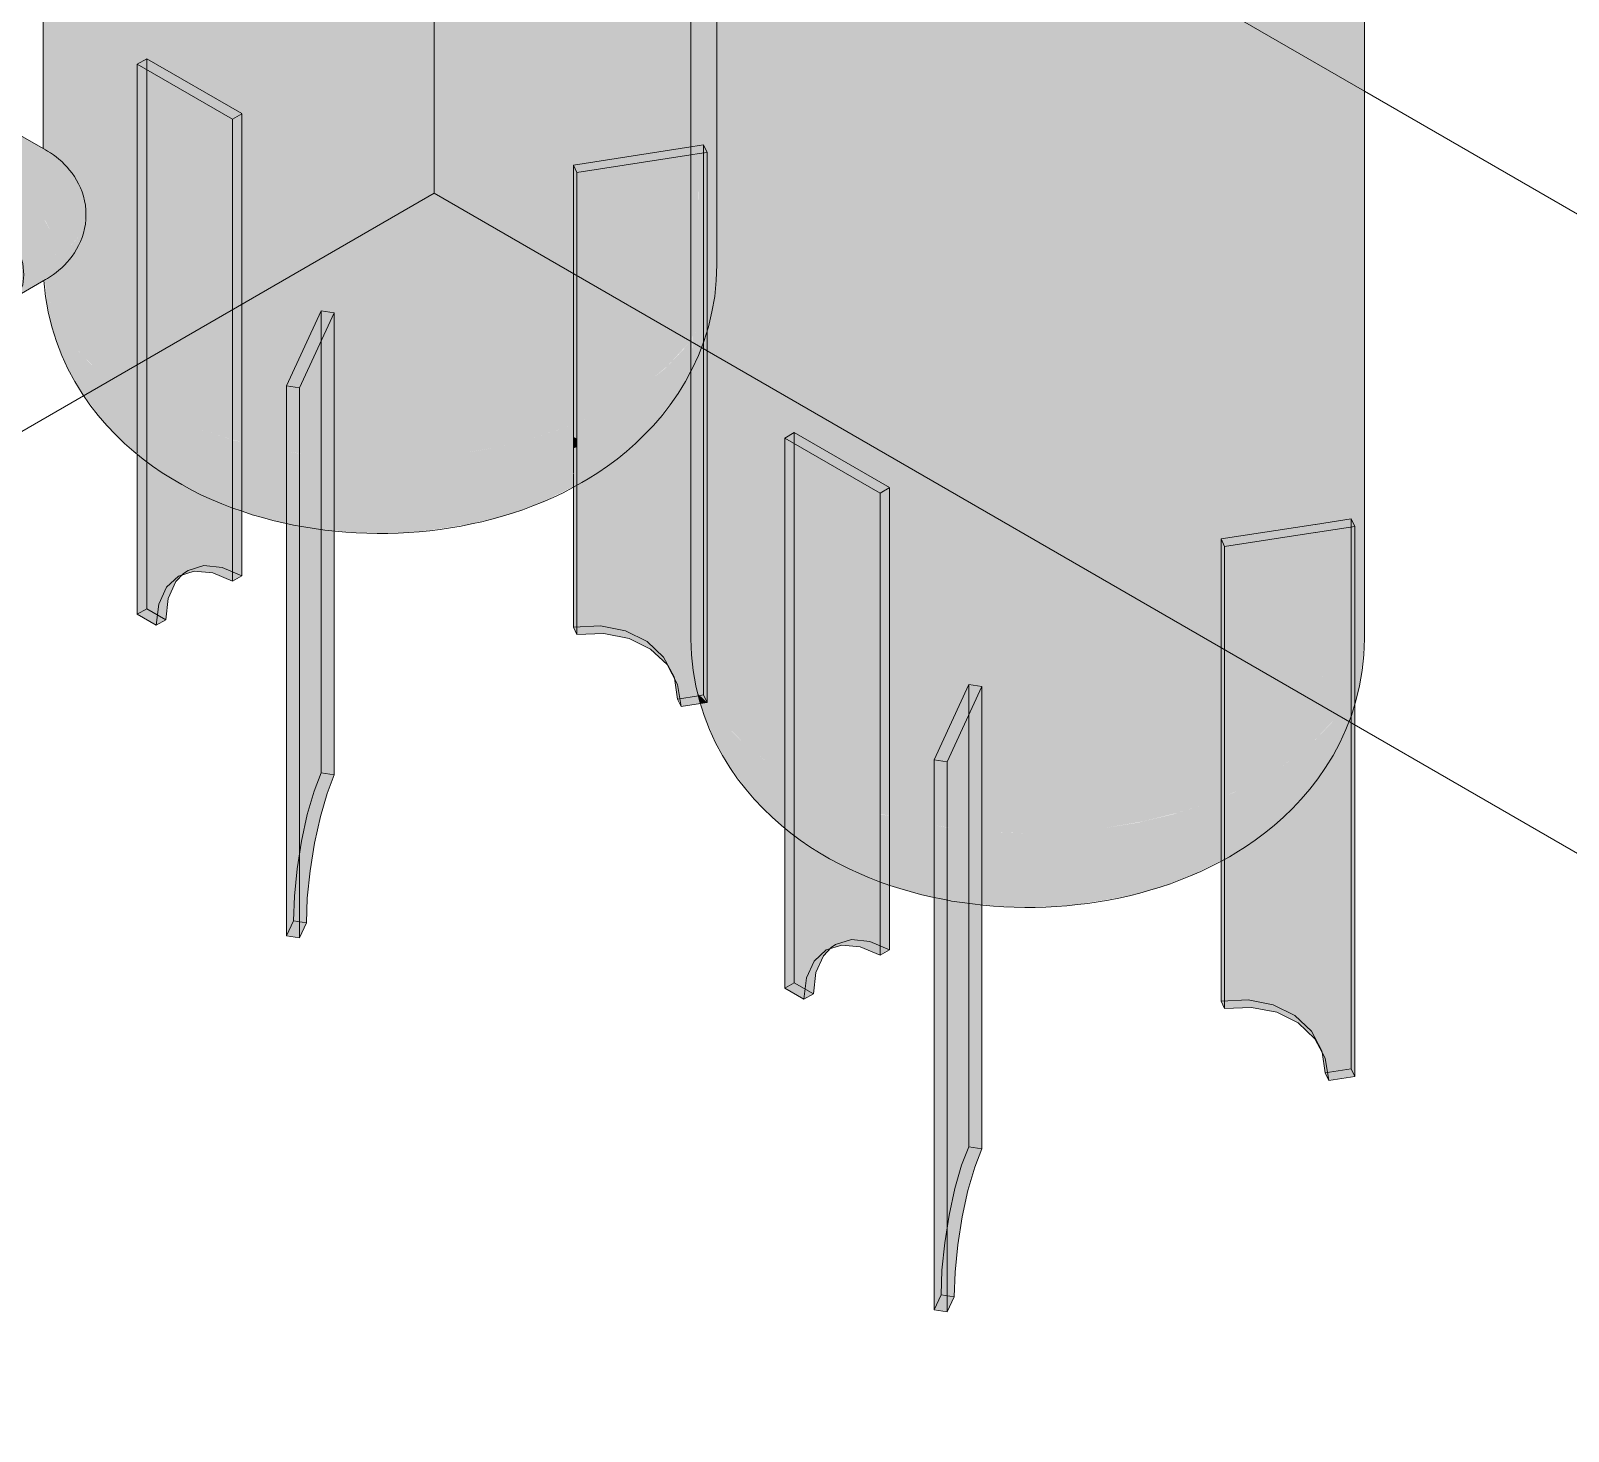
# Model space of a CAD drawing. Header units: millimetres. Extents: x -3207 to 1412, y 342 to 5433.
# Drawn here: x -870 to 271, y 1571 to 2611 of the extents above; entities that cross this region are included whole.
import ezdxf

# ---------------------------------------------------------------- set-up
doc = ezdxf.new("R2010")
doc.units = ezdxf.units.MM
for name, color, linetype, lineweight in [('A-_ANNOTSPNO_A', 7, 'Continuous', 9), ('A-_FLORLEVL_E', 7, 'Continuous', 9), ('M-_EQPT----_E', 7, 'Continuous', 9), ('M-_WATR----_E', 5, 'Continuous', 9)]:
    doc.layers.add(name, color=color, linetype=linetype, lineweight=lineweight)

# ---------------------------------------------------------------- blocks, each defined once
blk = doc.blocks.new('COMER_EL50_U-PVC отвод 90 - DN16-DN315 _Grey_-V4-В10 Аксонометрия')
at = {"layer": 'M-_WATR----_E', "lineweight": 20}
for points in [[(-914.9, 2480.6), (-902.1, 2488), (-900.5, 2492.8), (-896.7, 2500.7), (-891.2, 2508.7), (-884.9, 2515.5), (-878, 2520.5), (-871.1, 2523.4), (-864.7, 2524), (-859.6, 2522.6), (-883.1, 2536.1), (-888.6, 2537.8), (-895, 2537.2), (-901.8, 2534.2), (-908.7, 2529.2), (-915.1, 2522.5), (-920.6, 2514.5), (-924.8, 2505.7), (-927.4, 2496.8), (-928.3, 2488.3), (-915.1, 2480.7)], [(-851.5, 2443.3), (-842, 2449.9), (-834.7, 2458.1), (-830.7, 2465.7), (-829.3, 2474.2), (-830.2, 2483.1), (-830.8, 2486.6), (-834.7, 2496.8), (-838.9, 2503.8), (-844, 2510.3), (-853.8, 2518.6), (-859.6, 2522.5), (-865, 2524), (-871.1, 2523.4), (-878, 2520.5), (-885.7, 2514.6), (-891.6, 2508.3), (-896.7, 2500.7), (-901.2, 2491.1), (-901.8, 2488.1), (-896.7, 2491.1), (-891.2, 2492.8), (-884.9, 2492.1), (-878, 2489.2), (-871.1, 2484.2), (-864.7, 2477.5), (-859.2, 2469.4), (-855, 2460.7), (-852.4, 2451.7), (-851.9, 2447.2)], [(-923.9, 2474.2), (-920.6, 2477.3), (-915.1, 2480.7), (-928.3, 2488.3), (-927.4, 2480.9), (-924.2, 2474.6)], [(-875.3, 2429.5), (-851.5, 2443.3), (-852.4, 2451.7), (-855, 2460.7), (-860.2, 2470.9), (-864.7, 2477.5), (-871.1, 2484.2), (-878, 2489.2), (-885.7, 2492.2), (-891.2, 2492.8), (-896.7, 2491.1), (-920.6, 2477.3), (-915.1, 2479), (-908.7, 2478.4), (-901.8, 2475.5), (-895, 2470.5), (-888.6, 2463.7), (-883.1, 2455.7), (-878.9, 2446.9), (-876.2, 2438)], [(-888.6, 2410.7), (-883.1, 2412.4), (-878.9, 2416.3), (-876.2, 2422.1), (-875.3, 2429.5), (-876.2, 2438), (-878.9, 2446.9), (-883.1, 2455.7), (-888.6, 2463.7), (-896.1, 2471.3), (-901.8, 2475.5), (-908.7, 2478.4), (-915.1, 2479), (-920.6, 2477.3), (-925, 2473), (-927.4, 2467.6), (-927.6, 2466.3), (-917.6, 2472.1), (-913, 2473.5), (-906.7, 2472.6), (-901.8, 2470.6), (-895.5, 2465.7), (-890.7, 2460.7), (-885.7, 2453.2), (-882.5, 2446.6), (-880.2, 2438), (-879.6, 2431.4), (-880.3, 2425.8), (-882.5, 2420.8), (-886.1, 2417.6), (-896.1, 2411.8), (-895, 2411.3)], [(-859.2, 2426.1), (-851.1, 2432), (-844, 2438.1), (-838.5, 2445.2), (-834.7, 2451.6), (-831.3, 2460), (-830.2, 2465.6), (-830, 2470), (-830.7, 2465.7), (-835.6, 2456.9), (-842, 2449.9), (-851.5, 2443.3), (-852.4, 2435.9), (-855.6, 2429.5)], [(-883.1, 2412.4), (-859.2, 2426.1), (-855, 2430), (-852.4, 2435.9), (-851.5, 2443.3), (-875.3, 2429.5), (-876.2, 2422.1), (-878.9, 2416.3), (-881.6, 2413.7)]]:
    blk.add_hatch(color=47, dxfattribs=at).paths.add_polyline_path(points)
at = {"layer": 'M-_WATR----_E', "color": 66, "lineweight": 20}
for p, q in [((-859.2, 2522.3), (-883.1, 2536.1)), ((-896.7, 2491.1), (-920.6, 2477.3)), ((-883.1, 2412.4), (-859.2, 2426.1))]:
    blk.add_line(p, q, dxfattribs=at)
for points in [[(-928.3, 2488.3, 0), (-927.4, 2496.8, 0), (-924.8, 2505.7, 0), (-920.6, 2514.5, 0), (-915.1, 2522.5, 0), (-908.7, 2529.2, 0), (-901.8, 2534.2, 0), (-895, 2537.2, 0), (-888.6, 2537.8, 0), (-883.1, 2536.1, 0)], [(-829.3, 2474.2, 0), (-829.4, 2477.7, 0), (-829.7, 2481.2, 0), (-830.3, 2484.6, 0), (-831.1, 2487.9, 0), (-832.2, 2491.1, 0), (-833.3, 2494.1, 0), (-834.7, 2497.1, 0), (-836.2, 2499.9, 0), (-837.8, 2502.5, 0), (-839.5, 2505, 0), (-841.4, 2507.4, 0), (-843.2, 2509.6, 0), (-845.2, 2511.6, 0), (-847.2, 2513.6, 0), (-849.3, 2515.4, 0), (-851.4, 2517.1, 0), (-853.5, 2518.7, 0), (-855.7, 2520.1, 0), (-857.8, 2521.5, 0), (-859.2, 2522.3, 0)], [(-924, 2474.1, 0), (-924.8, 2475.1, 0), (-927.4, 2480.9, 0), (-928.3, 2488.3, 0)], [(-875.3, 2429.5, 0), (-876.2, 2438, 0), (-878.9, 2446.9, 0), (-883.1, 2455.7, 0), (-888.6, 2463.7, 0), (-895, 2470.5, 0), (-901.8, 2475.5, 0), (-908.7, 2478.4, 0), (-915.1, 2479, 0), (-920.6, 2477.3, 0), (-924.8, 2473.4, 0), (-927.4, 2467.6, 0), (-927.7, 2466.4, 0)], [(-829.3, 2474.2, 0), (-829.4, 2470.8, 0), (-829.7, 2467.3, 0), (-830.3, 2463.9, 0), (-831.1, 2460.6, 0), (-832.2, 2457.4, 0), (-833.3, 2454.3, 0), (-834.7, 2451.4, 0), (-836.2, 2448.6, 0), (-837.8, 2446, 0), (-839.5, 2443.5, 0), (-841.4, 2441.1, 0), (-843.2, 2438.9, 0), (-845.2, 2436.8, 0), (-847.2, 2434.9, 0), (-849.3, 2433.1, 0), (-851.4, 2431.4, 0), (-853.5, 2429.8, 0), (-855.7, 2428.3, 0), (-857.8, 2427, 0), (-859.2, 2426.1, 0)], [(-896.1, 2411.6, 0), (-895, 2411.3, 0), (-888.6, 2410.7, 0), (-883.1, 2412.4, 0), (-878.9, 2416.3, 0), (-876.2, 2422.1, 0), (-875.3, 2429.5, 0)]]:
    blk.add_polyline3d(points, dxfattribs=at)
blk = doc.blocks.new('Бочка фильтра - Бочка фильтра-887382-В10 Аксонометрия')
at = {"layer": 'M-_EQPT----_E'}
for color, points in [(254, [(-611, 2292.7), (-583, 2293.6), (-555.4, 2296.3), (-528.4, 2300.8), (-502.5, 2307), (-477.8, 2314.9), (-467.4, 2319.1), (-467.4, 2511.1), (-434.2, 2516.2), (-434.2, 3428.9), (-455.1, 3418.1), (-478, 3408.7), (-502.5, 3400.9), (-528.8, 3394.6), (-555.4, 3390.2), (-583, 3387.5), (-611, 3386.6), (-639, 3387.5), (-666.6, 3390.2), (-693.6, 3394.7), (-719.5, 3400.9), (-744, 3408.7), (-766.9, 3418.1), (-787.8, 3428.9), (-806.4, 3440.9), (-822.7, 3454.1), (-836.2, 3468.3), (-847, 3483.3), (-854.7, 3498.8), (-859.4, 3514.8), (-861, 3530.9), (-860.9, 2523.3), (-857.1, 2520.8), (-851.7, 2517.1), (-843.4, 2509.6), (-837.7, 2501.8), (-834, 2495.5), (-830.7, 2485.8), (-830, 2481.9), (-829.3, 2473.6), (-830.7, 2462.9), (-831.3, 2460), (-835.3, 2450.6), (-838.7, 2444.9), (-844.3, 2437.9), (-853.6, 2430), (-859.9, 2425.8), (-859.2, 2420.3), (-854.7, 2404.9), (-847, 2389.4), (-836.2, 2374.4), (-821.3, 2359.1), (-806.4, 2347), (-791.3, 2337.2), (-791.3, 2585.9), (-784.2, 2590), (-713.5, 2549.2), (-713.5, 2305.6), (-693.6, 2300.8), (-680.5, 2298.6), (-680.4, 2347.5), (-654.6, 2403), (-645, 2401.5), (-645, 2294.2), (-639, 2293.6), (-625, 2293.1)]), (254, [(-434.2, 2516.2), (-380.2, 2524.6), (-380.2, 3253.4), (-379, 3273.3), (-375, 3294.3), (-371.1, 3307.9), (-363.3, 3327), (-361, 3331.3), (-361, 3530.9), (-362.6, 3514.8), (-367.3, 3498.8), (-375, 3483.3), (-385.7, 3468.3), (-399.3, 3454.1), (-415.5, 3440.9), (-434.2, 3428.9), (-434.2, 2520.5)]), (253, [(-380.2, 2382.1), (-375, 2389.4), (-374, 2391.4), (-374, 2484.6), (-374.4, 2482.2), (-374.4, 2491.7), (-375, 2488.8), (-375, 2519.4), (-374, 2519.6), (-374.1, 2525.6), (-380.2, 2524.6), (-380.2, 2387.8)]), (9, [(-467.4, 2300.9), (-464.8, 2301.8), (-464.8, 2308), (-467.4, 2309.3), (-467.4, 2304.2)])]:
    blk.add_hatch(color=color, dxfattribs=at).paths.add_polyline_path(points)
h = blk.add_hatch(color=9, dxfattribs=at)
h.paths.add_polyline_path([(-380.2, 2524.6), (-374, 2525.6), (-374, 3221.3), (-366.2, 3205.7), (-361, 3198.4), (-361.3, 3330.7), (-365, 3323.5), (-371.1, 3307.9), (-375.8, 3290.5), (-379.2, 3271.5), (-380.2, 3253.4), (-380.2, 2526.1)])
h.paths.add_polyline_path([(-434.2, 2335), (-415.5, 2347), (-397.9, 2361.7), (-384.7, 2375.9), (-380.2, 2382.1), (-380.2, 2524.6), (-434.2, 2516.2), (-434.2, 2335.8)])
h = blk.add_hatch(color=9, dxfattribs=at)
h.paths.add_polyline_path([(-645, 2294.2), (-645, 2401.5), (-654.6, 2403), (-680.5, 2347.2), (-680.5, 2298.6), (-662.9, 2295.9), (-646.6, 2294.3)])
h.paths.add_polyline_path([(-713.5, 2305.6), (-713.7, 2549.3), (-784.2, 2590), (-791.3, 2585.9), (-791.3, 2337.2), (-787.8, 2335), (-766.9, 2324.2), (-744, 2314.8), (-719.5, 2307)])
h.paths.add_polyline_path([(-467.4, 2319.1), (-454.2, 2324.6), (-434.2, 2335), (-434.2, 2516.2), (-467.4, 2511.1), (-467.4, 2324.2)])
h = blk.add_hatch(color=254, dxfattribs=at)
h.paths.add_polyline_path([(-608.6, 2237.7), (-587.2, 2238.6), (-573.6, 2240.1), (-547.2, 2244.2), (-528.8, 2248.2), (-512, 2252.9), (-490.9, 2260.8), (-467.4, 2272.5), (-467.4, 2319.1), (-478, 2314.8), (-502.5, 2307), (-528.8, 2300.7), (-555.4, 2296.3), (-583, 2293.6), (-611, 2292.7), (-639, 2293.6), (-645, 2294.2), (-645, 2240), (-634.3, 2238.7), (-615.9, 2238)])
h.paths.add_polyline_path([(-680.5, 2245.3), (-680.5, 2298.6), (-693.6, 2300.8), (-713.5, 2305.6), (-713.5, 2254.4), (-705.5, 2251.6), (-684.3, 2246), (-681.7, 2245.5)])
h.paths.add_polyline_path([(-791.3, 2296.6), (-791.3, 2337.2), (-806.4, 2347), (-824.1, 2361.8), (-836.2, 2374.4), (-847, 2389.4), (-854.7, 2404.9), (-859.4, 2420.9), (-858.1, 2407.9), (-854.7, 2392.6), (-853.1, 2385.8), (-843.5, 2361.8), (-832.4, 2342.5), (-816.5, 2320.9), (-804.1, 2308.2), (-796.5, 2300.8), (-791.7, 2296.9)])
for p, q in [((-861, 3530.9), (-861, 2523.4)), ((-361, 2437), (-361, 3329.4))]:
    blk.add_line(p, q, dxfattribs=at)
for points in [[(-361, 2437, 0), (-361.4, 2425.3, 0), (-362.6, 2413.6, 0), (-364.6, 2402.1, 0), (-367.3, 2391, 0), (-370.7, 2380.2, 0), (-374.7, 2369.8, 0), (-379.3, 2359.9, 0), (-380.2, 2358.1, 0)], [(-860.6, 2425.3, 0), (-859.4, 2413.6, 0), (-857.4, 2402.1, 0), (-854.6, 2391, 0), (-851.2, 2380.2, 0), (-847.2, 2369.8, 0), (-842.7, 2359.9, 0), (-837.6, 2350.5, 0), (-832.2, 2341.6, 0), (-826.4, 2333.2, 0), (-820.3, 2325.3, 0), (-813.9, 2317.9, 0), (-807.4, 2311, 0), (-800.7, 2304.5, 0), (-793.8, 2298.5, 0), (-786.9, 2292.9, 0), (-779.8, 2287.6, 0), (-772.7, 2282.7, 0), (-765.4, 2278.1, 0), (-758.1, 2273.9, 0), (-750.8, 2269.9, 0), (-743.4, 2266.2, 0), (-736, 2262.8, 0), (-728.5, 2259.7, 0), (-721, 2256.8, 0), (-713.4, 2254.1, 0), (-705.8, 2251.6, 0), (-698.2, 2249.4, 0), (-690.6, 2247.4, 0), (-682.9, 2245.6, 0), (-680.5, 2245, 0)], [(-380.2, 2358.1, 0), (-384.3, 2350.5, 0), (-389.8, 2341.6, 0), (-395.6, 2333.2, 0), (-401.7, 2325.3, 0), (-408, 2317.9, 0), (-414.6, 2311, 0), (-421.3, 2304.5, 0), (-428.1, 2298.5, 0), (-435.1, 2292.9, 0), (-442.2, 2287.6, 0), (-449.3, 2282.7, 0), (-456.5, 2278.1, 0), (-461.2, 2275.4, 0)], [(-669.1, 2242.8, 0), (-667.5, 2242.5, 0), (-659.8, 2241.3, 0), (-652, 2240.2, 0), (-644.3, 2239.3, 0), (-636.5, 2238.7, 0), (-628.7, 2238.2, 0), (-620.9, 2237.8, 0), (-613.1, 2237.7, 0), (-605.3, 2237.7, 0), (-597.5, 2238, 0), (-589.7, 2238.4, 0), (-581.9, 2238.9, 0), (-574.1, 2239.7, 0), (-566.4, 2240.7, 0), (-558.6, 2241.8, 0), (-550.9, 2243.1, 0), (-543.2, 2244.7, 0), (-535.5, 2246.4, 0), (-527.9, 2248.3, 0), (-520.2, 2250.4, 0), (-512.6, 2252.7, 0), (-505.1, 2255.3, 0), (-497.5, 2258.1, 0), (-490, 2261.1, 0), (-482.6, 2264.4, 0), (-475.1, 2267.9, 0), (-467.8, 2271.7, 0), (-461.2, 2275.4, 0)], [(-680.5, 2245, 0), (-675.2, 2243.9, 0), (-669.1, 2242.8, 0)]]:
    blk.add_polyline3d(points, dxfattribs=at)
blk = doc.blocks.new('Бочка фильтра - Бочка фильтра-V18-В10 Аксонометрия')
at = {"layer": 'M-_EQPT----_E'}
for color, points in [(254, [(112.5, 2125.4), (113.5, 2127.4), (118.2, 2143.3), (119.8, 2159.5), (119.8, 3253.4), (118.2, 3237.2), (113.5, 3221.3), (105.7, 3205.7), (95, 3190.7), (81.4, 3176.6), (65.2, 3163.4), (46.5, 3151.3), (46.5, 2238.7), (109.9, 2248.5), (112.5, 2242.9), (112.5, 2127.4)]), (254, [(-130.2, 2015.1), (-102.3, 2016), (-74.6, 2018.8), (-45, 2023.9), (-18.8, 2030.4), (2.8, 2037.3), (13.3, 2041.6), (13.3, 2233.6), (46.5, 2238.7), (46.5, 3151.3), (25.6, 3140.5), (2.8, 3131.2), (-21.8, 3123.3), (-47.7, 3117.1), (-74.6, 3112.7), (-102.3, 3109.9), (-130.2, 3109), (-158.2, 3109.9), (-185.9, 3112.7), (-212.8, 3117.1), (-238.7, 3123.3), (-263.3, 3131.2), (-286.1, 3140.5), (-307, 3151.3), (-325.7, 3163.4), (-341.9, 3176.6), (-355.5, 3190.7), (-361, 3198.4), (-361, 2437), (-363.6, 2409.5), (-367.3, 2392), (-368.2, 2389), (-368.2, 2115.8), (-366.2, 2111.8), (-355.5, 2096.8), (-340.6, 2081.6), (-324.8, 2068.9), (-310.6, 2059.7), (-310.6, 2308.4), (-303.5, 2312.5), (-232.8, 2271.6), (-232.8, 2028), (-212.8, 2023.2), (-199.8, 2021.1), (-199.7, 2069.9), (-173.9, 2125.5), (-164.2, 2124), (-164.2, 2016.6), (-158.2, 2016), (-144.2, 2015.6)]), (254, [(112.5, 2111.4), (114.1, 2116.4), (117.1, 2131.9), (118.2, 2143.3), (113.5, 2127.4), (112.5, 2125.4), (112.5, 2111.8)]), (9, [(-373.1, 2111.5), (-368.2, 2112.2), (-374.8, 2118.5), (-373.2, 2111.8)])]:
    blk.add_hatch(color=color, dxfattribs=at).paths.add_polyline_path(points)
h = blk.add_hatch(color=9, dxfattribs=at)
h.paths.add_polyline_path([(-164.2, 2016.6), (-164.2, 2124), (-173.9, 2125.5), (-199.8, 2069.7), (-199.8, 2021.1), (-182.2, 2018.4), (-165.9, 2016.8)])
h.paths.add_polyline_path([(-232.8, 2028), (-232.9, 2271.7), (-303.5, 2312.5), (-310.6, 2308.4), (-310.6, 2059.7), (-307, 2057.4), (-286.1, 2046.6), (-263.3, 2037.3), (-238.7, 2029.4)])
h.paths.add_polyline_path([(13.3, 2041.6), (26.5, 2047.1), (46.5, 2057.4), (46.5, 2238.7), (13.3, 2233.6), (13.3, 2046.6)])
h.paths.add_polyline_path([(-368.2, 2389), (-366.2, 2396), (-363.6, 2409.5), (-361, 2437), (-361, 3198.4), (-366.2, 3205.7), (-374, 3221.3), (-374, 2525.6), (-370.8, 2526.1), (-368.2, 2520.5), (-368.2, 2389.4)])
h.paths.add_polyline_path([(-368.2, 2115.8), (-368.2, 2389), (-372.2, 2377.2), (-378.7, 2361.7), (-378.7, 2143.3), (-374, 2127.4), (-368.7, 2116.7)])
h = blk.add_hatch(color=253, dxfattribs=at)
h.paths.add_polyline_path([(-368.2, 2520.5), (-370.8, 2526.1), (-374, 2525.6), (-374, 2519.6), (-371.2, 2520)])
h.paths.add_polyline_path([(-378.7, 2361.7), (-375, 2370.1), (-370.5, 2381.8), (-368.2, 2389.5), (-368.2, 2520.5), (-374, 2493.6), (-374, 2391.4), (-375, 2389.4), (-378.7, 2384.2), (-378.7, 2362)])
h = blk.add_hatch(color=9, dxfattribs=at)
h.paths.add_polyline_path([(46.5, 2057.4), (65.2, 2069.5), (81.4, 2082.7), (96.1, 2098.3), (105.7, 2111.8), (112.5, 2125.4), (112.5, 2242.9), (109.9, 2248.5), (46.5, 2238.7), (46.5, 2069.5)])
h.paths.add_polyline_path([(81.4, 2098), (81.4, 2238.1), (112.5, 2242.9), (105.7, 2183.1), (105.7, 2200.6), (95, 2133.8), (95, 2161.2), (81.6, 2098.9)])
h = blk.add_hatch(color=254, dxfattribs=at)
h.paths.add_polyline_path([(-127.9, 1960.2), (-106.4, 1961.1), (-92.9, 1962.5), (-66.4, 1966.7), (-50.3, 1970), (-31.3, 1975.4), (-10.2, 1983.2), (13.3, 1994.9), (13.3, 2041.6), (2.8, 2037.3), (-21.8, 2029.4), (-47.7, 2023.2), (-74.6, 2018.8), (-102.3, 2016), (-130.2, 2015.1), (-158.2, 2016), (-164.2, 2016.6), (-164.2, 1962.4), (-153.6, 1961.1), (-135.1, 1960.4)])
h.paths.add_polyline_path([(-199.8, 1967.8), (-199.8, 2021.1), (-215.5, 2023.9), (-232.8, 2028), (-232.8, 1976.8), (-222.8, 1973.5), (-203.6, 1968.4)])
h.paths.add_polyline_path([(-310.6, 2019.1), (-310.6, 2059.7), (-325.7, 2069.5), (-343.4, 2084.2), (-355.5, 2096.8), (-366.4, 2112.2), (-368.2, 2115.8), (-368.2, 2112.2), (-373.1, 2111.5), (-372.4, 2108.3), (-362.8, 2084.2), (-351.6, 2065), (-335.7, 2043.4), (-323.4, 2030.7), (-315.7, 2023.2), (-310.9, 2019.4)])
for p, q in [((-380.2, 3253.4), (-380.2, 2159.5)), ((119.8, 2159.5), (119.8, 3253.4))]:
    blk.add_line(p, q, dxfattribs=at)
for points in [[(-380.2, 2159.5, 0), (-379.8, 2147.7, 0), (-378.6, 2136, 0), (-376.6, 2124.6, 0), (-373.9, 2113.4, 0), (-370.5, 2102.6, 0), (-366.5, 2092.2, 0), (-361.9, 2082.3, 0), (-356.9, 2072.9, 0), (-351.4, 2064, 0), (-345.6, 2055.6, 0), (-339.6, 2047.8, 0), (-333.2, 2040.4, 0), (-326.7, 2033.5, 0), (-320, 2027, 0), (-313.1, 2020.9, 0), (-306.1, 2015.3, 0), (-299.1, 2010, 0), (-291.9, 2005.1, 0), (-284.7, 2000.6, 0), (-277.4, 1996.3, 0), (-270.1, 1992.4, 0), (-262.7, 1988.7, 0), (-255.2, 1985.3, 0), (-247.8, 1982.1, 0), (-240.2, 1979.2, 0), (-232.7, 1976.5, 0), (-225.1, 1974.1, 0), (-217.5, 1971.9, 0), (-209.9, 1969.8, 0), (-202.2, 1968, 0), (-199.8, 1967.5, 0)], [(119.8, 2159.5, 0), (119.3, 2147.7, 0), (118.1, 2136, 0), (116.1, 2124.6, 0), (113.4, 2113.4, 0), (110, 2102.6, 0), (106, 2092.2, 0), (101.4, 2082.3, 0), (96.4, 2072.9, 0), (90.9, 2064, 0), (85.2, 2055.6, 0), (79.1, 2047.8, 0), (72.7, 2040.4, 0), (66.2, 2033.5, 0), (59.5, 2027, 0), (52.6, 2020.9, 0), (45.6, 2015.3, 0), (38.6, 2010, 0), (31.4, 2005.1, 0), (24.2, 2000.6, 0), (19.6, 1997.8, 0)], [(-188.4, 1965.2, 0), (-186.8, 1964.9, 0), (-179, 1963.7, 0), (-171.3, 1962.7, 0), (-163.5, 1961.8, 0), (-155.7, 1961.1, 0), (-147.9, 1960.6, 0), (-140.2, 1960.3, 0), (-132.4, 1960.1, 0), (-124.6, 1960.2, 0), (-116.8, 1960.4, 0), (-109, 1960.8, 0), (-101.2, 1961.4, 0), (-93.4, 1962.2, 0), (-85.6, 1963.1, 0), (-77.9, 1964.2, 0), (-70.2, 1965.6, 0), (-62.5, 1967.1, 0), (-54.8, 1968.8, 0), (-47.1, 1970.7, 0), (-39.5, 1972.9, 0), (-31.9, 1975.2, 0), (-24.3, 1977.7, 0), (-16.8, 1980.5, 0), (-9.3, 1983.6, 0), (-1.8, 1986.8, 0), (5.6, 1990.4, 0), (13, 1994.2, 0), (19.6, 1997.8, 0)], [(-199.8, 1967.5, 0), (-194.5, 1966.4, 0), (-188.4, 1965.2, 0)]]:
    blk.add_polyline3d(points, dxfattribs=at)
blk = doc.blocks.new('Нога фильтра - Нога фильтра-909269-В10 Аксонометрия')
at = {"layer": 'M-_EQPT----_E'}
for color, points in [(9, [(-670.9, 2243.6), (-670.9, 2297), (-680.5, 2298.6), (-680.5, 2245.3), (-677.2, 2244.7)]), (9, [(-645, 2240), (-645, 2294.2), (-670.9, 2297), (-670.9, 2243.6), (-655.3, 2241.2), (-647.4, 2240.3)]), (254, [(-670.9, 1937.5), (-670.9, 2243.6), (-680.5, 2245.3), (-680.5, 1939)]), (254, [(-670.9, 1937.5), (-665.7, 1948.7), (-665, 1967.1), (-662.9, 1987.3), (-659.6, 2007.9), (-655.3, 2027.5), (-650.3, 2044.8), (-645, 2058.6), (-645, 2240), (-665.8, 2242.8), (-670.9, 2243.6), (-670.9, 1967.1)])]:
    blk.add_hatch(color=color, dxfattribs=at).paths.add_polyline_path(points)
for p, q in [((-680.5, 2347.2), (-654.6, 2403)), ((-645, 2401.5), (-670.9, 2345.7)), ((-654.6, 2241.1), (-654.6, 2403)), ((-654.6, 2403), (-645, 2401.5)), ((-645, 2240), (-645, 2401.5)), ((-680.5, 2347.2), (-680.5, 1939)), ((-670.9, 2345.7), (-680.5, 2347.2)), ((-670.9, 1937.5), (-670.9, 2345.7)), ((-654.6, 2060.1), (-654.6, 2241.1)), ((-645, 2058.6), (-645, 2240)), ((-645, 2058.6), (-654.6, 2060.1)), ((-680.5, 1939), (-675.3, 1950.1)), ((-675.3, 1950.1), (-665.7, 1948.7)), ((-665.7, 1948.7), (-670.9, 1937.5)), ((-670.9, 1937.5), (-680.5, 1939))]:
    blk.add_line(p, q, dxfattribs=at)
for points in [[(-654.6, 2060.1, 0), (-660, 2046.3, 0), (-665, 2029, 0), (-669.3, 2009.4, 0), (-672.6, 1988.8, 0), (-674.6, 1968.6, 0), (-675.3, 1950.1, 0)], [(-665.7, 1948.7, 0), (-665, 1967.1, 0), (-662.9, 1987.3, 0), (-659.6, 2007.9, 0), (-655.3, 2027.5, 0), (-650.3, 2044.8, 0), (-645, 2058.6, 0)]]:
    blk.add_polyline3d(points, dxfattribs=at)
blk = doc.blocks.new('Нога фильтра - Нога фильтра-V19-В10 Аксонометрия')
at = {"layer": 'M-_EQPT----_E'}
h = blk.add_hatch(color=253, dxfattribs=at)
h.paths.add_polyline_path([(-380.2, 2358.7), (-378.7, 2362), (-378.9, 2384), (-380.2, 2381.8), (-380.2, 2358.8)])
h.paths.add_polyline_path([(-374.4, 2482.2), (-374, 2484.6), (-374, 2493.6), (-368.2, 2520.5), (-375, 2519.4), (-375, 2488.8), (-374.3, 2491.7)])
h = blk.add_hatch(color=9, dxfattribs=at)
h.paths.add_polyline_path([(-368.2, 2112.2), (-368.2, 2115.8), (-374, 2127.4), (-378.7, 2143.3), (-377.4, 2130.3), (-374.8, 2118.5), (-368.7, 2112.7)])
h.paths.add_polyline_path([(-380.2, 2358.7), (-380.4, 2381.8), (-385.7, 2374.4), (-399.3, 2360.2), (-416.8, 2346.2), (-435, 2334.6), (-457.5, 2323.2), (-464.8, 2320.2), (-464.8, 2273.6), (-461.2, 2275.4), (-440.5, 2289), (-426.2, 2300.6), (-412, 2314.1), (-394.1, 2335.8), (-385.5, 2348.5), (-380.6, 2357.9)])
h.paths.add_polyline_path([(-378.7, 2143.3), (-378.7, 2361.7), (-380.2, 2358.7), (-380.2, 2159.5), (-379.5, 2151.9)])
for points in [[(-387.5, 2109.2), (-373.1, 2111.5), (-377.4, 2130.3), (-380.2, 2159.8), (-380.2, 2358.7), (-385.7, 2348.1), (-395.6, 2333.6), (-413.4, 2312.8), (-430, 2297.3), (-444.8, 2285.9), (-461.2, 2275.4), (-464.8, 2273.6), (-464.8, 2162.6), (-444.8, 2163.5), (-426.2, 2159.8), (-410.2, 2151.9), (-397.9, 2140.3), (-392.6, 2130.3), (-392.7, 2131.3), (-390.1, 2125.5), (-388, 2112.2)], [(-464.8, 2162.6), (-464.8, 2273.6), (-467.4, 2272.3), (-467.4, 2168.2), (-465.2, 2163.5)], [(-387.5, 2109.2), (-390.2, 2125.7), (-392.6, 2130.3), (-390.1, 2114.8), (-388.9, 2112.2)]]:
    blk.add_hatch(color=254, dxfattribs=at).paths.add_polyline_path(points)
h = blk.add_hatch(color=9, dxfattribs=at)
h.paths.add_polyline_path([(-467.4, 2272.3), (-464.8, 2273.7), (-464.8, 2301.8), (-467.4, 2300.9), (-467.4, 2272.5)])
h.paths.add_polyline_path([(-464.8, 2308), (-464.8, 2320.2), (-467.4, 2319.1), (-467.4, 2309.3)])
for p, q in [((-467.4, 2511.1), (-380.2, 2524.6)), ((-380.2, 2524.6), (-374.1, 2525.6)), ((-374, 2525.6), (-370.8, 2526.1)), ((-370.8, 2388), (-370.8, 2526.1)), ((-370.8, 2526.1), (-368.2, 2520.5)), ((-467.4, 2282.1), (-467.4, 2511.1)), ((-464.8, 2505.5), (-467.4, 2511.1)), ((-380.2, 2518.6), (-464.8, 2505.5)), ((-374.1, 2519.6), (-380.2, 2518.6)), ((-368.2, 2520.5), (-374, 2519.6)), ((-368.2, 2520.5), (-368.2, 2389)), ((-464.8, 2283.8), (-464.8, 2505.5)), ((-370.8, 2380.9), (-370.8, 2387.8)), ((-368.2, 2389), (-368.2, 2112.2)), ((-370.8, 2117.8), (-370.8, 2380.9)), ((-464.8, 2273.7), (-464.8, 2283.7)), ((-467.4, 2272.5), (-467.4, 2281.8)), ((-467.4, 2168.2), (-467.4, 2272.3)), ((-464.8, 2162.6), (-464.8, 2273.6)), ((-467.4, 2168.2), (-464.8, 2162.6)), ((-390.1, 2114.8), (-392.4, 2130.4)), ((-390.1, 2114.8), (-374.5, 2117.2)), ((-387.5, 2109.2), (-390.1, 2114.8)), ((-373.1, 2111.5), (-387.5, 2109.2)), ((-374.5, 2117.2), (-370.8, 2117.8)), ((-368.2, 2112.2), (-373.1, 2111.5)), ((-370.8, 2117.8), (-368.2, 2112.2))]:
    blk.add_line(p, q, dxfattribs=at)
for points in [[(-392.4, 2130.4, 0), (-392.7, 2131.3, 0), (-400.5, 2145.9, 0), (-412.7, 2157.5, 0), (-428.8, 2165.4, 0), (-447.4, 2169.1, 0), (-467.4, 2168.2, 0)], [(-464.8, 2162.6, 0), (-444.8, 2163.5, 0), (-426.2, 2159.8, 0), (-410.2, 2151.9, 0), (-397.9, 2140.3, 0), (-390.2, 2125.7, 0), (-387.5, 2109.2, 0)]]:
    blk.add_polyline3d(points, dxfattribs=at)
blk = doc.blocks.new('Нога фильтра - Нога фильтра-V20-В10 Аксонометрия')
at = {"layer": 'M-_EQPT----_E'}
h = blk.add_hatch(color=9, dxfattribs=at)
h.paths.add_polyline_path([(-760.6, 2206.1), (-756.6, 2207.4), (-753.5, 2210.2), (-756.7, 2208.4)])
h.paths.add_polyline_path([(-720.6, 2256.9), (-720.6, 2307.3), (-744, 2314.8), (-769.6, 2325.6), (-789, 2335.8), (-791.3, 2337.2), (-791.1, 2296.5), (-782.6, 2289.6), (-760.6, 2275.6), (-743.4, 2266.4), (-721.7, 2257.3)])
for color, points in [(9, [(-713.5, 2254.4), (-713.5, 2305.6), (-720.6, 2307), (-720.4, 2256.8), (-716.7, 2255.5)]), (254, [(-777.2, 2169.5), (-775.2, 2185.3), (-769.6, 2197.8), (-760.6, 2206.1), (-753.5, 2210.2), (-756.6, 2207.4), (-748.9, 2209.8), (-735.2, 2208.4), (-720.6, 2202.2), (-720.6, 2256.9), (-746.5, 2268), (-764.6, 2278), (-783.7, 2290.5), (-791.3, 2296.6), (-791.3, 2177.7)]), (254, [(-720.6, 2202.2), (-713.5, 2206.3), (-713.5, 2254.4), (-720.6, 2256.8), (-720.6, 2231.8)]), (254, [(-777.2, 2169.5), (-770.1, 2173.6), (-768.2, 2189.4), (-762.5, 2201.9), (-756.6, 2207.4), (-760.6, 2206.1), (-769.6, 2197.8), (-775.2, 2185.3), (-776.2, 2177.7)])]:
    blk.add_hatch(color=color, dxfattribs=at).paths.add_polyline_path(points)
for p, q in [((-791.3, 2585.9), (-784.2, 2590)), ((-791.3, 2308.4), (-791.3, 2585.9)), ((-720.6, 2545.1), (-791.3, 2585.9)), ((-784.2, 2590), (-784.2, 2295.7)), ((-784.2, 2590), (-713.7, 2549.3)), ((-713.7, 2549.1), (-720.6, 2545.1)), ((-720.6, 2266.9), (-720.6, 2545.1)), ((-713.5, 2254.4), (-713.5, 2549.2)), ((-791.3, 2297.4), (-791.3, 2308.3)), ((-791.3, 2296.6), (-791.3, 2297.1)), ((-791.3, 2177.7), (-791.3, 2296.6)), ((-784.2, 2295.5), (-784.2, 2291)), ((-784.2, 2290.9), (-784.2, 2181.8)), ((-720.6, 2256.9), (-720.6, 2266.6)), ((-720.6, 2202.2), (-720.6, 2256.9)), ((-713.5, 2206.3), (-713.5, 2254.4)), ((-720.6, 2202.2), (-713.5, 2206.3)), ((-791.3, 2177.7), (-784.2, 2181.8)), ((-784.2, 2181.8), (-770.1, 2173.6)), ((-777.2, 2169.5), (-791.3, 2177.7)), ((-770.1, 2173.6), (-777.2, 2169.5))]:
    blk.add_line(p, q, dxfattribs=at)
for points in [[(-777.2, 2169.5, 0), (-775.2, 2185.3, 0), (-769.6, 2197.8, 0), (-760.6, 2206.1, 0), (-748.9, 2209.8, 0), (-735.2, 2208.4, 0), (-720.6, 2202.2, 0)], [(-756.9, 2207.9, 0), (-762.5, 2201.9, 0), (-768.2, 2189.4, 0), (-770.1, 2173.6, 0)], [(-713.5, 2206.3, 0), (-728.2, 2212.5, 0), (-741.8, 2213.8, 0), (-753.5, 2210.2, 0), (-756.9, 2207.9, 0)]]:
    blk.add_polyline3d(points, dxfattribs=at)
blk = doc.blocks.new('Нога фильтра - Нога фильтра-V21-В10 Аксонометрия')
at = {"layer": 'M-_EQPT----_E'}
for color, points in [(9, [(-190.1, 1966.1), (-190.1, 2019.5), (-199.8, 2021.1), (-199.8, 1967.8), (-190.7, 1966.2)]), (9, [(-164.2, 1962.4), (-164.2, 2016.6), (-190.1, 2019.5), (-190.1, 1966.1), (-174.6, 1963.7), (-166.7, 1962.7)]), (254, [(-190.1, 1659.9), (-190.1, 1966.1), (-199.8, 1967.8), (-199.8, 1661.4)]), (254, [(-190.1, 1659.9), (-184.9, 1671.1), (-184.2, 1689.5), (-182.2, 1709.7), (-178.9, 1730.4), (-174.6, 1750), (-169.6, 1767.3), (-164.2, 1781), (-164.2, 1962.4), (-185.1, 1965.2), (-190.1, 1966.1), (-190.1, 1689.5)])]:
    blk.add_hatch(color=color, dxfattribs=at).paths.add_polyline_path(points)
for p, q in [((-199.8, 2069.7), (-173.9, 2125.5)), ((-164.2, 2124), (-190.1, 2068.2)), ((-173.9, 1963.6), (-173.9, 2125.5)), ((-173.9, 2125.5), (-164.2, 2124)), ((-164.2, 1962.4), (-164.2, 2124)), ((-199.8, 2069.7), (-199.8, 1661.4)), ((-190.1, 2068.2), (-199.8, 2069.7)), ((-190.1, 1659.9), (-190.1, 2068.2)), ((-173.9, 1782.5), (-173.9, 1963.6)), ((-164.2, 1781), (-164.2, 1962.4)), ((-164.2, 1781), (-173.9, 1782.5)), ((-199.8, 1661.4), (-194.6, 1672.6)), ((-194.6, 1672.6), (-184.9, 1671.1)), ((-184.9, 1671.1), (-190.1, 1659.9)), ((-190.1, 1659.9), (-199.8, 1661.4))]:
    blk.add_line(p, q, dxfattribs=at)
for points in [[(-173.9, 1782.5, 0), (-179.3, 1768.8, 0), (-184.3, 1751.5, 0), (-188.5, 1731.8, 0), (-191.8, 1711.2, 0), (-193.9, 1691, 0), (-194.6, 1672.6, 0)], [(-184.9, 1671.1, 0), (-184.2, 1689.5, 0), (-182.2, 1709.7, 0), (-178.9, 1730.4, 0), (-174.6, 1750, 0), (-169.6, 1767.3, 0), (-164.2, 1781, 0)]]:
    blk.add_polyline3d(points, dxfattribs=at)
blk = doc.blocks.new('Нога фильтра - Нога фильтра-V22-В10 Аксонометрия')
at = {"layer": 'M-_EQPT----_E'}
h = blk.add_hatch(color=9, dxfattribs=at)
h.paths.add_polyline_path([(15.9, 1996), (19.6, 1997.8), (40.2, 2011.4), (54.6, 2023.1), (68.7, 2036.6), (85.6, 2056.6), (95.2, 2070.9), (104, 2088.3), (110.2, 2104.3), (112.5, 2112), (112.5, 2125.4), (105.7, 2111.8), (95, 2096.8), (81.4, 2082.7), (63.9, 2068.6), (45.7, 2057), (23.2, 2045.6), (15.9, 2042.7), (15.9, 1996.1)])
h.paths.add_polyline_path([(81.4, 2098), (95, 2161.2), (95, 2133.8), (105.7, 2200.6), (105.7, 2183.1), (112.5, 2242.9), (81.4, 2238.1), (81.4, 2228)])
for color, points in [(254, [(93.2, 1831.7), (112.5, 1834.7), (112.5, 2111.4), (108.6, 2099.9), (102, 2084.1), (95, 2070.6), (84.4, 2055.1), (67.3, 2035.2), (50.8, 2019.8), (35.9, 2008.3), (19.6, 1997.8), (15.9, 1996), (15.9, 1885.1), (35.9, 1885.9), (54.6, 1882.3), (70.6, 1874.4), (82.9, 1862.7), (88.1, 1852.8), (88, 1853.8), (90.6, 1847.9), (92.7, 1834.7)]), (9, [(13.3, 1994.8), (15.9, 1996.1), (15.9, 2042.7), (13.3, 2041.6), (13.3, 1994.9)]), (254, [(15.9, 1885.1), (15.9, 1996), (13.3, 1994.8), (13.3, 1890.6), (15.5, 1885.9)]), (254, [(93.2, 1831.7), (90.6, 1848.2), (88.1, 1852.8), (90.6, 1837.3), (91.8, 1834.7)])]:
    blk.add_hatch(color=color, dxfattribs=at).paths.add_polyline_path(points)
for p, q in [((83.4, 2244.4), (109.9, 2248.5)), ((109.9, 2103.3), (109.9, 2248.5)), ((109.9, 2248.5), (112.5, 2242.9)), ((13.3, 2233.6), (83.1, 2244.4)), ((83.1, 2238.4), (15.9, 2228)), ((112.5, 2242.9), (83.3, 2238.4)), ((112.5, 2242.9), (112.5, 2111.4)), ((13.3, 2004.5), (13.3, 2233.6)), ((15.9, 2228), (13.3, 2233.6)), ((15.9, 1996.1), (15.9, 2228)), ((112.5, 2111.4), (112.5, 1834.7)), ((109.9, 1840.3), (109.9, 2103.3)), ((13.3, 1994.9), (13.3, 2004.3)), ((13.3, 1890.6), (13.3, 1994.8)), ((15.9, 1885.1), (15.9, 1996)), ((13.3, 1890.6), (15.9, 1885.1)), ((90.6, 1837.3), (88.3, 1852.8)), ((90.6, 1837.3), (109.9, 1840.3)), ((109.9, 1840.3), (112.5, 1834.7)), ((93.2, 1831.7), (90.6, 1837.3)), ((112.5, 1834.7), (93.2, 1831.7))]:
    blk.add_line(p, q, dxfattribs=at)
for points in [[(88.3, 1852.8, 0), (88, 1853.8, 0), (80.3, 1868.3, 0), (68, 1880, 0), (52, 1887.9, 0), (33.3, 1891.5, 0), (13.3, 1890.6, 0)], [(15.9, 1885.1, 0), (35.9, 1885.9, 0), (54.6, 1882.3, 0), (70.6, 1874.4, 0), (82.9, 1862.7, 0), (90.6, 1848.2, 0), (93.2, 1831.7, 0)]]:
    blk.add_polyline3d(points, dxfattribs=at)
blk = doc.blocks.new('Нога фильтра - Нога фильтра-V23-В10 Аксонометрия')
at = {"layer": 'M-_EQPT----_E'}
h = blk.add_hatch(color=9, dxfattribs=at)
h.paths.add_polyline_path([(-279.8, 1928.6), (-275.8, 1929.8), (-272.8, 1932.7), (-275.9, 1930.9)])
h.paths.add_polyline_path([(-239.8, 1979.3), (-239.8, 2029.8), (-263.3, 2037.3), (-288.8, 2048), (-307, 2057.4), (-310.6, 2059.7), (-310.4, 2019), (-301.9, 2012.1), (-279.8, 1998.1), (-262.7, 1988.9), (-241, 1979.8)])
for color, points in [(9, [(-232.8, 1976.8), (-232.8, 2028), (-239.8, 2029.4), (-239.7, 1979.2), (-236, 1977.9)]), (254, [(-296.4, 1892), (-294.5, 1907.8), (-288.8, 1920.3), (-279.8, 1928.6), (-272.8, 1932.7), (-275.8, 1929.8), (-268.1, 1932.2), (-254.5, 1930.9), (-239.8, 1924.6), (-239.8, 1979.3), (-265.8, 1990.5), (-283.9, 2000.4), (-301.9, 2012.1), (-310.6, 2019.1), (-310.6, 1900.1)]), (254, [(-239.8, 1924.6), (-232.8, 1928.7), (-232.8, 1976.8), (-239.8, 1979.2), (-239.8, 1930.9)]), (254, [(-296.4, 1892), (-289.3, 1896), (-287.4, 1911.8), (-281.8, 1924.3), (-275.8, 1929.8), (-279.8, 1928.6), (-288.8, 1920.3), (-294.5, 1907.8), (-295.4, 1900.1)])]:
    blk.add_hatch(color=color, dxfattribs=at).paths.add_polyline_path(points)
for p, q in [((-310.6, 2308.4), (-303.5, 2312.5)), ((-310.6, 2030.8), (-310.6, 2308.4)), ((-239.8, 2267.6), (-310.6, 2308.4)), ((-303.5, 2312.5), (-303.5, 2018.1)), ((-303.5, 2312.5), (-232.9, 2271.7)), ((-233, 2271.5), (-239.8, 2267.6)), ((-232.8, 1976.8), (-232.8, 2271.6)), ((-239.8, 1989.3), (-239.8, 2267.6)), ((-310.6, 2023.9), (-310.6, 2030.7)), ((-310.6, 2019.8), (-310.6, 2023.7)), ((-310.6, 2019.1), (-310.6, 2019.6)), ((-310.6, 1900.1), (-310.6, 2019.1)), ((-303.5, 2017.9), (-303.5, 2013.5)), ((-303.5, 2013.4), (-303.5, 1904.2)), ((-239.8, 1979.3), (-239.8, 1989)), ((-239.8, 1924.6), (-239.8, 1979.3)), ((-232.8, 1928.7), (-232.8, 1976.8)), ((-239.8, 1924.6), (-232.8, 1928.7)), ((-310.6, 1900.1), (-303.5, 1904.2)), ((-296.4, 1892), (-310.6, 1900.1)), ((-303.5, 1904.2), (-289.3, 1896)), ((-289.3, 1896), (-296.4, 1892))]:
    blk.add_line(p, q, dxfattribs=at)
for points in [[(-296.4, 1892, 0), (-294.5, 1907.8, 0), (-288.8, 1920.3, 0), (-279.8, 1928.6, 0), (-268.1, 1932.2, 0), (-254.5, 1930.9, 0), (-239.8, 1924.6, 0)], [(-276.2, 1930.3, 0), (-281.8, 1924.3, 0), (-287.4, 1911.8, 0), (-289.3, 1896, 0)], [(-232.8, 1928.7, 0), (-247.4, 1934.9, 0), (-261.1, 1936.3, 0), (-272.8, 1932.7, 0), (-276.2, 1930.3, 0)]]:
    blk.add_polyline3d(points, dxfattribs=at)

msp = doc.modelspace()

# ---------------------------------------------------------------- linework, layer by layer
at = {"layer": 'A-_ANNOTSPNO_A'}
for p, q in [((-570.9, 5433.1), (-570.9, 2490.1)), ((-2758, 1227.4), (-570.9, 2490.1)), ((-570.9, 2490.1), (963.2, 1604.4))]:
    msp.add_line(p, q, dxfattribs=at)
at = {"layer": 'A-_FLORLEVL_E'}
for p, q in [((119.8, 2565.9), (-361, 2843.4)), ((963.2, 2078.9), (119.8, 2565.9))]:
    msp.add_line(p, q, dxfattribs=at)

# ---------------------------------------------------------------- block references
at = {"layer": 'M-_EQPT----_E'}
for name in ['Бочка фильтра - Бочка фильтра-887382-В10 Аксонометрия', 'Бочка фильтра - Бочка фильтра-V18-В10 Аксонометрия', 'Нога фильтра - Нога фильтра-V20-В10 Аксонометрия', 'Нога фильтра - Нога фильтра-V19-В10 Аксонометрия', 'Нога фильтра - Нога фильтра-909269-В10 Аксонометрия', 'Нога фильтра - Нога фильтра-V23-В10 Аксонометрия', 'Нога фильтра - Нога фильтра-V22-В10 Аксонометрия', 'Нога фильтра - Нога фильтра-V21-В10 Аксонометрия']:
    msp.add_blockref(name, (0, 0), dxfattribs=at)
at = {"layer": 'M-_WATR----_E', "color": 66, "lineweight": 20}
msp.add_blockref('COMER_EL50_U-PVC отвод 90 - DN16-DN315 _Grey_-V4-В10 Аксонометрия', (0, 0), dxfattribs=at)

doc.saveas('drawing.dxf')
